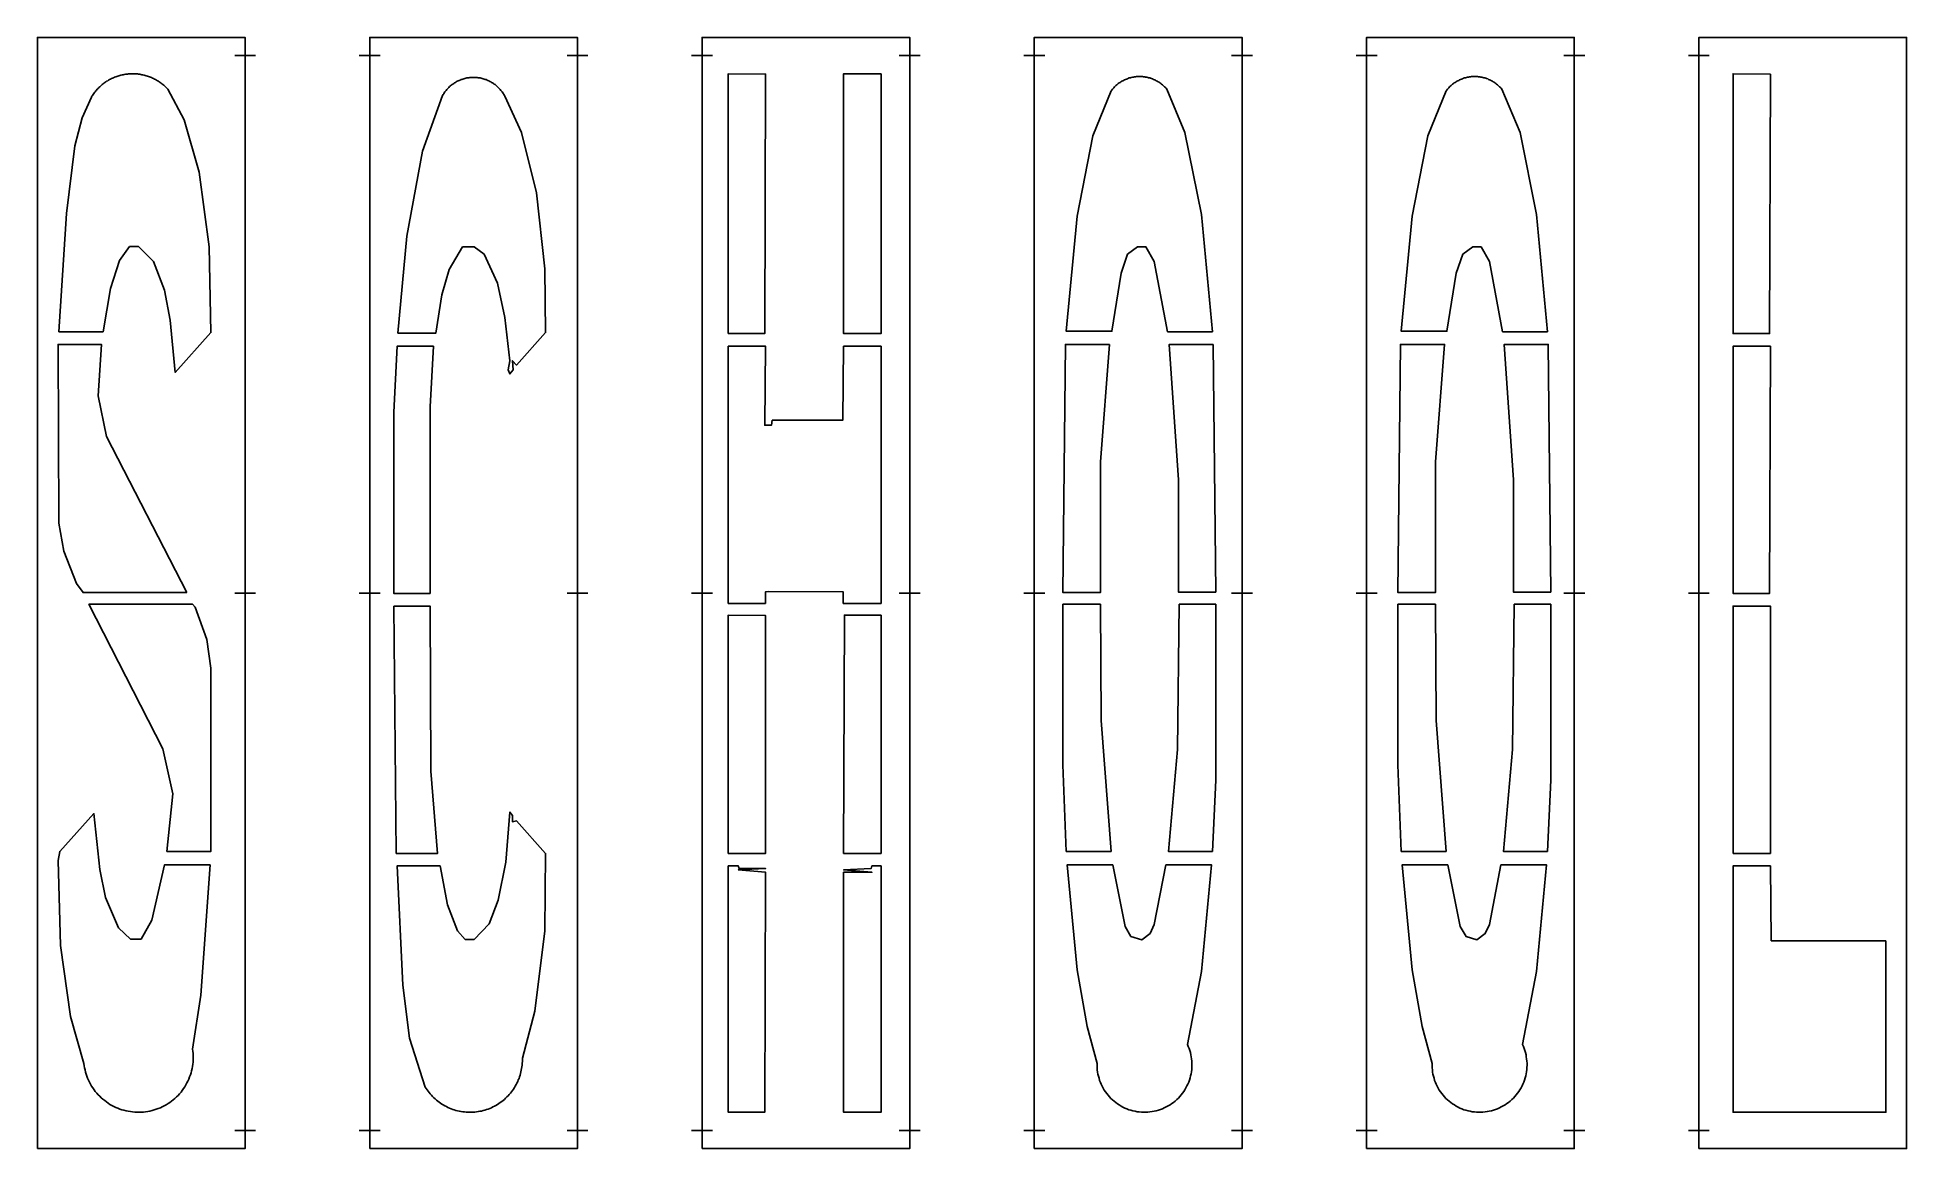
# Model space of a CAD drawing. Header units: inches. Extents: x 0 to 180, y 0 to 107.
import ezdxf

# ---------------------------------------------------------------- set-up
doc = ezdxf.new("R2010")
doc.units = ezdxf.units.IN
doc.header["$MEASUREMENT"] = 0
doc.layers.add('CUT', color=1, linetype='Continuous')
doc.layers.add('REG', color=5, linetype='Continuous')

msp = doc.modelspace()

# ---------------------------------------------------------------- linework, layer by layer
at = {"layer": 'CUT'}
for points in [[(0, 0), (20, 0), (20, 107), (0, 107)], [(32, 0), (52, 0), (52, 107), (32, 107)], [(64, 0), (84, 0), (84, 107), (64, 107)], [(96, 0), (116, 0), (116, 107), (96, 107)], [(128, 0), (148, 0), (148, 107), (128, 107)], [(160, 0), (180, 0), (180, 107), (160, 107)], [(10.28, 103.37), (10.38, 103.34), (10.48, 103.31), (10.59, 103.28), (10.69, 103.24), (10.79, 103.21), (10.89, 103.17), (10.99, 103.13), (11.08, 103.08), (11.18, 103.04), (11.28, 102.99), (11.37, 102.94), (11.47, 102.89), (11.56, 102.83), (11.65, 102.78), (11.74, 102.72), (11.83, 102.66), (11.91, 102.59), (12, 102.53), (12.08, 102.46), (12.17, 102.39), (12.25, 102.32), (12.33, 102.25), (12.4, 102.18), (12.48, 102.1), (12.55, 102.02), (14.15, 99.07), (15.59, 94.03), (16.55, 86.82), (16.71, 78.57), (13.27, 74.74), (12.79, 79.78), (12.23, 82.65), (11.19, 85.43), (9.75, 86.86), (8.88, 86.86), (7.92, 85.52), (7.04, 82.82), (6.32, 78.65), (2.08, 78.65), (2.8, 90.03), (3.6, 96.55), (4.32, 99.24), (5.2, 101.24), (5.25, 101.33), (5.31, 101.42), (5.37, 101.51), (5.43, 101.6), (5.5, 101.69), (5.56, 101.77), (5.63, 101.85), (5.7, 101.93), (5.77, 102.01), (5.85, 102.09), (5.92, 102.17), (6, 102.24), (6.08, 102.31), (6.16, 102.39), (6.24, 102.45), (6.32, 102.52), (6.41, 102.59), (6.5, 102.65), (6.59, 102.71), (6.67, 102.77), (6.77, 102.83), (6.86, 102.88), (6.95, 102.93), (7.05, 102.98), (7.14, 103.03), (7.24, 103.08), (7.34, 103.12), (7.44, 103.16), (7.54, 103.2), (7.64, 103.24), (7.74, 103.27), (7.84, 103.3), (7.94, 103.33), (8.05, 103.36), (8.15, 103.39), (8.26, 103.41), (8.36, 103.43), (8.47, 103.45), (8.57, 103.46), (8.68, 103.47), (8.79, 103.48), (8.89, 103.49), (9, 103.5), (9.11, 103.5), (9.21, 103.5), (9.32, 103.5), (9.43, 103.49), (9.54, 103.49), (9.64, 103.48), (9.75, 103.46), (9.86, 103.45), (9.96, 103.43), (10.07, 103.41), (10.17, 103.39)], [(42.64, 103.09), (42.73, 103.07), (42.83, 103.04), (42.92, 103.02), (43.02, 102.99), (43.11, 102.96), (43.21, 102.93), (43.3, 102.89), (43.39, 102.85), (43.48, 102.81), (43.57, 102.76), (43.65, 102.72), (43.74, 102.67), (43.82, 102.62), (43.91, 102.56), (43.99, 102.51), (44.07, 102.45), (44.14, 102.39), (44.22, 102.32), (44.29, 102.26), (44.37, 102.19), (44.44, 102.12), (44.51, 102.05), (44.57, 101.98), (44.64, 101.9), (44.7, 101.83), (44.76, 101.75), (44.81, 101.67), (44.87, 101.58), (44.92, 101.5), (44.97, 101.41), (45.02, 101.33), (46.62, 97.85), (48.06, 92.03), (48.86, 84.73), (48.94, 78.57), (46.14, 75.44), (45.74, 75.87), (45.82, 75), (45.5, 74.6), (45.34, 75), (45.5, 75.87), (45.02, 80.04), (44.3, 83.34), (43.02, 86.12), (42.06, 86.82), (40.94, 86.82), (39.66, 84.65), (38.94, 82.21), (38.38, 78.52), (34.71, 78.52), (35.59, 87.86), (37.1, 96.03), (39.02, 101.41), (39.07, 101.5), (39.13, 101.58), (39.18, 101.67), (39.24, 101.75), (39.3, 101.83), (39.36, 101.9), (39.42, 101.98), (39.49, 102.05), (39.56, 102.12), (39.63, 102.19), (39.7, 102.26), (39.77, 102.32), (39.85, 102.39), (39.93, 102.45), (40.01, 102.51), (40.09, 102.56), (40.17, 102.62), (40.25, 102.67), (40.34, 102.72), (40.43, 102.77), (40.52, 102.81), (40.61, 102.85), (40.7, 102.89), (40.79, 102.93), (40.88, 102.96), (40.98, 102.99), (41.07, 103.02), (41.17, 103.04), (41.26, 103.07), (41.36, 103.09), (41.46, 103.1), (41.55, 103.12), (41.65, 103.13), (41.75, 103.14), (41.85, 103.14), (41.95, 103.15), (42.05, 103.15), (42.15, 103.14), (42.24, 103.14), (42.34, 103.13), (42.44, 103.12), (42.54, 103.1)], [(66.53, 78.48), (66.53, 103.5), (70.13, 103.46), (70.05, 78.48)], [(81.24, 103.5), (81.24, 78.48), (77.64, 78.48), (77.64, 103.5)], [(106.72, 103.18), (106.82, 103.16), (106.92, 103.14), (107.01, 103.12), (107.11, 103.09), (107.2, 103.06), (107.3, 103.03), (107.39, 103), (107.48, 102.96), (107.57, 102.92), (107.66, 102.87), (107.75, 102.83), (107.84, 102.78), (107.92, 102.73), (108.01, 102.68), (108.09, 102.62), (108.17, 102.56), (108.25, 102.5), (108.33, 102.44), (108.4, 102.38), (108.48, 102.31), (108.55, 102.24), (108.62, 102.17), (108.69, 102.1), (108.75, 102.02), (110.51, 97.85), (112.11, 89.95), (113.15, 78.65), (108.83, 78.65), (107.55, 85.43), (106.75, 86.82), (105.95, 86.82), (104.99, 86.12), (104.35, 84.3), (103.47, 78.7), (99.08, 78.7), (100.12, 89.77), (101.64, 97.51), (103.39, 101.85), (103.46, 101.93), (103.52, 102.01), (103.58, 102.08), (103.65, 102.15), (103.72, 102.23), (103.79, 102.29), (103.86, 102.36), (103.94, 102.43), (104.01, 102.49), (104.09, 102.55), (104.17, 102.61), (104.26, 102.66), (104.34, 102.72), (104.42, 102.77), (104.51, 102.82), (104.6, 102.86), (104.69, 102.91), (104.78, 102.95), (104.87, 102.99), (104.96, 103.02), (105.06, 103.06), (105.15, 103.09), (105.25, 103.11), (105.34, 103.14), (105.44, 103.16), (105.54, 103.18), (105.64, 103.19), (105.73, 103.21), (105.83, 103.22), (105.93, 103.23), (106.03, 103.23), (106.13, 103.23), (106.23, 103.23), (106.33, 103.23), (106.43, 103.22), (106.53, 103.21), (106.63, 103.2)], [(138.89, 103.2), (138.99, 103.18), (139.09, 103.16), (139.18, 103.14), (139.28, 103.12), (139.38, 103.09), (139.47, 103.06), (139.56, 103.03), (139.66, 103), (139.75, 102.96), (139.84, 102.92), (139.93, 102.87), (140.02, 102.83), (140.11, 102.78), (140.19, 102.73), (140.27, 102.68), (140.36, 102.62), (140.44, 102.56), (140.52, 102.5), (140.59, 102.44), (140.67, 102.38), (140.74, 102.31), (140.81, 102.24), (140.88, 102.17), (140.95, 102.1), (141.02, 102.02), (142.78, 97.85), (144.37, 89.95), (145.41, 78.65), (141.1, 78.65), (139.82, 85.43), (139.02, 86.82), (138.22, 86.82), (137.26, 86.12), (136.62, 84.3), (135.74, 78.7), (131.34, 78.7), (132.38, 89.77), (133.9, 97.51), (135.66, 101.85), (135.72, 101.93), (135.78, 102.01), (135.85, 102.08), (135.92, 102.15), (135.98, 102.23), (136.06, 102.29), (136.13, 102.36), (136.2, 102.43), (136.28, 102.49), (136.36, 102.55), (136.44, 102.61), (136.52, 102.66), (136.61, 102.72), (136.69, 102.77), (136.78, 102.82), (136.87, 102.86), (136.95, 102.91), (137.04, 102.95), (137.14, 102.99), (137.23, 103.02), (137.32, 103.06), (137.42, 103.09), (137.51, 103.11), (137.61, 103.14), (137.71, 103.16), (137.8, 103.18), (137.9, 103.19), (138, 103.21), (138.1, 103.22), (138.2, 103.23), (138.3, 103.23), (138.4, 103.23), (138.5, 103.23), (138.59, 103.23), (138.69, 103.22), (138.79, 103.21)], [(166.89, 103.46), (166.81, 78.48), (163.29, 78.48), (163.29, 103.5)], [(14.39, 53.54), (4.4, 53.54), (3.76, 54.41), (2.56, 57.54), (2.08, 60.23), (2, 77.44), (6.16, 77.44), (5.84, 72.48), (6.64, 68.57)], [(103.24, 77.44), (102.36, 66.14), (102.36, 53.54), (98.76, 53.54), (99, 77.44)], [(113.23, 77.44), (113.47, 53.59), (109.87, 53.59), (109.87, 64.4), (108.99, 77.44)], [(134.62, 66.14), (134.62, 53.54), (131.02, 53.54), (131.26, 77.44), (135.5, 77.44)], [(145.73, 53.59), (142.14, 53.59), (142.14, 64.4), (141.26, 77.44), (145.49, 77.44)], [(37.82, 53.46), (34.31, 53.46), (34.31, 70.92), (34.63, 77.26), (38.14, 77.26), (37.82, 71.44)], [(77.6, 52.5), (77.6, 53.6), (70.45, 53.63), (70.1, 53.6), (70.1, 52.5), (66.53, 52.5), (66.53, 77.26), (70.13, 77.26), (70.05, 69.66), (70.69, 69.66), (70.77, 70.14), (77.56, 70.14), (77.64, 77.26), (81.24, 77.26), (81.24, 52.5)], [(166.89, 77.26), (166.81, 53.46), (163.29, 53.46), (163.29, 77.26)], [(15.19, 52.15), (16.31, 49.03), (16.71, 46.25), (16.71, 28.61), (12.47, 28.61), (13.03, 34.17), (12.07, 38.51), (4.96, 52.41), (14.95, 52.41)], [(34.31, 52.24), (37.82, 52.24), (37.9, 36.34), (38.54, 28.43), (34.55, 28.43)], [(102.36, 52.41), (102.44, 41.21), (103.39, 28.61), (99.08, 28.61), (98.76, 36.95), (98.76, 52.41)], [(113.15, 28.61), (108.91, 28.61), (109.79, 38.43), (109.95, 52.41), (113.47, 52.41), (113.47, 35.47)], [(134.7, 41.21), (135.66, 28.61), (131.34, 28.61), (131.02, 36.95), (131.02, 52.41), (134.62, 52.41)], [(145.73, 35.47), (145.41, 28.61), (141.18, 28.61), (142.06, 38.43), (142.22, 52.41), (145.73, 52.41)], [(163.29, 28.43), (163.29, 52.24), (166.89, 52.24), (166.89, 28.43)], [(66.53, 28.43), (66.53, 51.37), (70.13, 51.33), (70.13, 28.43)], [(81.24, 51.37), (81.24, 28.43), (77.64, 28.43), (77.72, 51.37)], [(44.3, 4.25), (44.16, 4.16), (44.01, 4.08), (43.87, 4.01), (43.72, 3.94), (43.56, 3.87), (43.41, 3.81), (43.25, 3.76), (43.09, 3.71), (42.94, 3.66), (42.77, 3.62), (42.61, 3.59), (42.45, 3.56), (42.28, 3.54), (42.12, 3.52), (41.95, 3.51), (41.79, 3.5), (41.62, 3.5), (41.46, 3.5), (41.29, 3.51), (41.13, 3.53), (40.96, 3.55), (40.8, 3.57), (40.63, 3.61), (40.47, 3.64), (40.31, 3.68), (40.15, 3.73), (40, 3.78), (39.84, 3.84), (39.69, 3.9), (39.53, 3.97), (39.39, 4.04), (39.24, 4.12), (39.09, 4.2), (38.95, 4.29), (38.81, 4.38), (38.68, 4.47), (38.55, 4.57), (38.42, 4.68), (38.29, 4.79), (38.17, 4.9), (38.05, 5.02), (37.94, 5.14), (37.83, 5.26), (37.72, 5.39), (37.62, 5.52), (37.52, 5.65), (37.43, 5.79), (37.34, 5.93), (35.82, 10.62), (35.19, 15.75), (34.63, 27.22), (38.78, 27.22), (39.5, 23.48), (40.46, 20.96), (41.18, 20.14), (42.06, 20.14), (43.5, 21.66), (44.38, 23.92), (45.1, 27.57), (45.5, 32.4), (45.74, 32.08), (45.74, 31.48), (46.14, 31.56), (48.94, 28.43), (48.86, 20.96), (47.9, 13.23), (46.7, 8.71), (46.7, 8.55), (46.7, 8.38), (46.69, 8.22), (46.68, 8.05), (46.66, 7.89), (46.63, 7.72), (46.6, 7.56), (46.57, 7.4), (46.53, 7.24), (46.48, 7.08), (46.43, 6.92), (46.38, 6.76), (46.31, 6.61), (46.25, 6.46), (46.18, 6.31), (46.1, 6.16), (46.02, 6.01), (45.93, 5.87), (45.84, 5.73), (45.75, 5.6), (45.65, 5.46), (45.55, 5.33), (45.44, 5.21), (45.33, 5.08), (45.21, 4.97), (45.09, 4.85), (44.97, 4.74), (44.84, 4.63), (44.71, 4.53), (44.58, 4.43), (44.44, 4.34)], [(9.38, 3.51), (9.17, 3.53), (8.96, 3.56), (8.75, 3.59), (8.54, 3.63), (8.34, 3.69), (8.14, 3.74), (7.94, 3.81), (7.74, 3.89), (7.55, 3.97), (7.36, 4.06), (7.18, 4.16), (6.99, 4.26), (6.82, 4.37), (6.64, 4.49), (6.48, 4.62), (6.31, 4.75), (6.15, 4.89), (6, 5.04), (5.86, 5.19), (5.72, 5.34), (5.58, 5.51), (5.46, 5.67), (5.34, 5.85), (5.22, 6.02), (5.12, 6.2), (5.02, 6.39), (4.93, 6.58), (4.84, 6.77), (4.77, 6.97), (4.7, 7.17), (4.64, 7.37), (4.59, 7.57), (4.54, 7.78), (4.51, 7.98), (4.48, 8.19), (3.2, 12.71), (2.24, 19.57), (2, 27.74), (2.16, 28.61), (5.44, 32.26), (6, 26.87), (6.56, 24.18), (7.81, 21.25), (8.96, 20.18), (9.99, 20.18), (11.03, 22.01), (12.23, 27.31), (16.63, 27.31), (15.75, 14.79), (14.95, 9.58), (14.98, 9.37), (15, 9.16), (15.01, 8.95), (15.01, 8.74), (15.01, 8.53), (14.99, 8.32), (14.97, 8.12), (14.94, 7.91), (14.9, 7.7), (14.85, 7.5), (14.8, 7.29), (14.73, 7.09), (14.66, 6.9), (14.58, 6.7), (14.5, 6.51), (14.4, 6.32), (14.3, 6.14), (14.19, 5.96), (14.08, 5.78), (13.95, 5.61), (13.83, 5.45), (13.69, 5.29), (13.55, 5.13), (13.4, 4.98), (13.25, 4.84), (13.09, 4.7), (12.92, 4.57), (12.75, 4.45), (12.58, 4.33), (12.4, 4.22), (12.21, 4.12), (12.03, 4.03), (11.84, 3.94), (11.64, 3.86), (11.44, 3.79), (11.24, 3.72), (11.04, 3.67), (10.84, 3.62), (10.63, 3.58), (10.42, 3.55), (10.21, 3.52), (10.01, 3.51), (9.8, 3.5), (9.59, 3.5)], [(67.49, 26.83), (67.49, 26.83), (70.13, 26.61), (70.05, 3.5), (66.53, 3.5), (66.53, 27.22), (67.49, 27.22), (67.57, 26.96), (70.13, 26.96)], [(80.36, 27.22), (81.24, 27.22), (81.24, 3.5), (77.64, 3.5), (77.64, 26.61), (80.36, 26.61), (80.36, 26.61), (77.64, 26.83), (80.28, 26.96)], [(107.55, 3.6), (107.34, 3.56), (107.14, 3.53), (106.93, 3.51), (106.73, 3.5), (106.52, 3.5), (106.32, 3.51), (106.11, 3.53), (105.91, 3.55), (105.7, 3.59), (105.5, 3.64), (105.3, 3.69), (105.11, 3.75), (104.91, 3.83), (104.72, 3.91), (104.54, 4), (104.36, 4.09), (104.18, 4.2), (104.01, 4.31), (103.84, 4.43), (103.68, 4.56), (103.52, 4.7), (103.37, 4.84), (103.23, 4.99), (103.1, 5.14), (102.97, 5.3), (102.85, 5.47), (102.73, 5.64), (102.63, 5.82), (102.53, 6), (102.44, 6.19), (102.36, 6.38), (102.29, 6.57), (102.23, 6.77), (102.17, 6.97), (102.13, 7.17), (102.09, 7.37), (102.06, 7.57), (102.04, 7.78), (102.04, 7.99), (102.04, 8.19), (101.08, 11.75), (100.12, 17.23), (99.16, 27.31), (103.55, 27.31), (104.75, 21.4), (105.31, 20.44), (106.35, 20.09), (107.15, 20.7), (107.55, 21.57), (108.67, 27.31), (113.07, 27.31), (112.11, 17.05), (110.75, 10.02), (110.83, 9.83), (110.91, 9.64), (110.97, 9.44), (111.03, 9.24), (111.08, 9.04), (111.12, 8.84), (111.15, 8.64), (111.17, 8.43), (111.18, 8.22), (111.18, 8.02), (111.18, 7.81), (111.16, 7.61), (111.13, 7.4), (111.1, 7.2), (111.05, 7), (111, 6.8), (110.94, 6.6), (110.87, 6.41), (110.79, 6.22), (110.7, 6.03), (110.6, 5.85), (110.5, 5.67), (110.39, 5.5), (110.27, 5.33), (110.14, 5.17), (110.01, 5.01), (109.87, 4.86), (109.72, 4.72), (109.56, 4.58), (109.4, 4.45), (109.24, 4.33), (109.07, 4.22), (108.89, 4.11), (108.71, 4.01), (108.52, 3.92), (108.33, 3.84), (108.14, 3.76), (107.95, 3.7), (107.75, 3.64)], [(140.01, 3.64), (139.81, 3.6), (139.61, 3.56), (139.41, 3.53), (139.2, 3.51), (138.99, 3.5), (138.79, 3.5), (138.58, 3.51), (138.38, 3.53), (138.17, 3.55), (137.97, 3.59), (137.77, 3.64), (137.57, 3.69), (137.37, 3.75), (137.18, 3.83), (136.99, 3.91), (136.8, 4), (136.62, 4.09), (136.45, 4.2), (136.27, 4.31), (136.11, 4.43), (135.95, 4.56), (135.79, 4.7), (135.64, 4.84), (135.5, 4.99), (135.36, 5.14), (135.23, 5.3), (135.11, 5.47), (135, 5.64), (134.89, 5.82), (134.8, 6), (134.71, 6.19), (134.63, 6.38), (134.55, 6.57), (134.49, 6.77), (134.44, 6.97), (134.39, 7.17), (134.35, 7.37), (134.33, 7.57), (134.31, 7.78), (134.3, 7.99), (134.3, 8.19), (133.34, 11.75), (132.38, 17.23), (131.42, 27.31), (135.82, 27.31), (137.02, 21.4), (137.58, 20.44), (138.62, 20.09), (139.42, 20.7), (139.82, 21.57), (140.94, 27.31), (145.33, 27.31), (144.37, 17.05), (143.02, 10.02), (143.1, 9.83), (143.17, 9.64), (143.24, 9.44), (143.3, 9.24), (143.35, 9.04), (143.38, 8.84), (143.41, 8.64), (143.43, 8.43), (143.45, 8.22), (143.45, 8.02), (143.44, 7.81), (143.42, 7.61), (143.4, 7.4), (143.36, 7.2), (143.32, 7), (143.27, 6.8), (143.21, 6.6), (143.13, 6.41), (143.05, 6.22), (142.97, 6.03), (142.87, 5.85), (142.77, 5.67), (142.65, 5.5), (142.53, 5.33), (142.41, 5.17), (142.27, 5.01), (142.13, 4.86), (141.98, 4.72), (141.83, 4.58), (141.67, 4.45), (141.5, 4.33), (141.33, 4.22), (141.15, 4.11), (140.97, 4.01), (140.79, 3.92), (140.6, 3.84), (140.41, 3.76), (140.21, 3.7)], [(178, 20.01), (178, 3.5), (163.29, 3.5), (163.29, 27.22), (166.89, 27.22), (166.97, 20.01)]]:
    msp.add_lwpolyline(points, close=True, dxfattribs=at)
at = {"layer": 'REG'}
for points in [[(20, 104.25), (20, 106.25)], [(32, 104.25), (32, 106.25)], [(52, 104.25), (52, 106.25)], [(64, 104.25), (64, 106.25)], [(84, 104.25), (84, 106.25)], [(96, 104.25), (96, 106.25)], [(116, 104.25), (116, 106.25)], [(128, 104.25), (128, 106.25)], [(148, 104.25), (148, 106.25)], [(160, 104.25), (160, 106.25)], [(19, 105.25), (21, 105.25)], [(31, 105.25), (33, 105.25)], [(51, 105.25), (53, 105.25)], [(63, 105.25), (65, 105.25)], [(83, 105.25), (85, 105.25)], [(95, 105.25), (97, 105.25)], [(115, 105.25), (117, 105.25)], [(127, 105.25), (129, 105.25)], [(147, 105.25), (149, 105.25)], [(159, 105.25), (161, 105.25)], [(20, 52.5), (20, 54.5)], [(32, 52.5), (32, 54.5)], [(52, 52.5), (52, 54.5)], [(64, 52.5), (64, 54.5)], [(84, 52.5), (84, 54.5)], [(96, 52.5), (96, 54.5)], [(116, 52.5), (116, 54.5)], [(128, 52.5), (128, 54.5)], [(148, 52.5), (148, 54.5)], [(160, 52.5), (160, 54.5)], [(19, 53.5), (21, 53.5)], [(31, 53.5), (33, 53.5)], [(51, 53.5), (53, 53.5)], [(63, 53.5), (65, 53.5)], [(83, 53.5), (85, 53.5)], [(95, 53.5), (97, 53.5)], [(115, 53.5), (117, 53.5)], [(127, 53.5), (129, 53.5)], [(147, 53.5), (149, 53.5)], [(159, 53.5), (161, 53.5)], [(20, 0.75), (20, 2.75)], [(32, 0.75), (32, 2.75)], [(52, 0.75), (52, 2.75)], [(64, 0.75), (64, 2.75)], [(84, 0.75), (84, 2.75)], [(96, 0.75), (96, 2.75)], [(116, 0.75), (116, 2.75)], [(128, 0.75), (128, 2.75)], [(148, 0.75), (148, 2.75)], [(160, 0.75), (160, 2.75)], [(19, 1.75), (21, 1.75)], [(31, 1.75), (33, 1.75)], [(51, 1.75), (53, 1.75)], [(63, 1.75), (65, 1.75)], [(83, 1.75), (85, 1.75)], [(95, 1.75), (97, 1.75)], [(115, 1.75), (117, 1.75)], [(127, 1.75), (129, 1.75)], [(147, 1.75), (149, 1.75)], [(159, 1.75), (161, 1.75)]]:
    msp.add_lwpolyline(points, dxfattribs=at)

doc.saveas('drawing.dxf')
